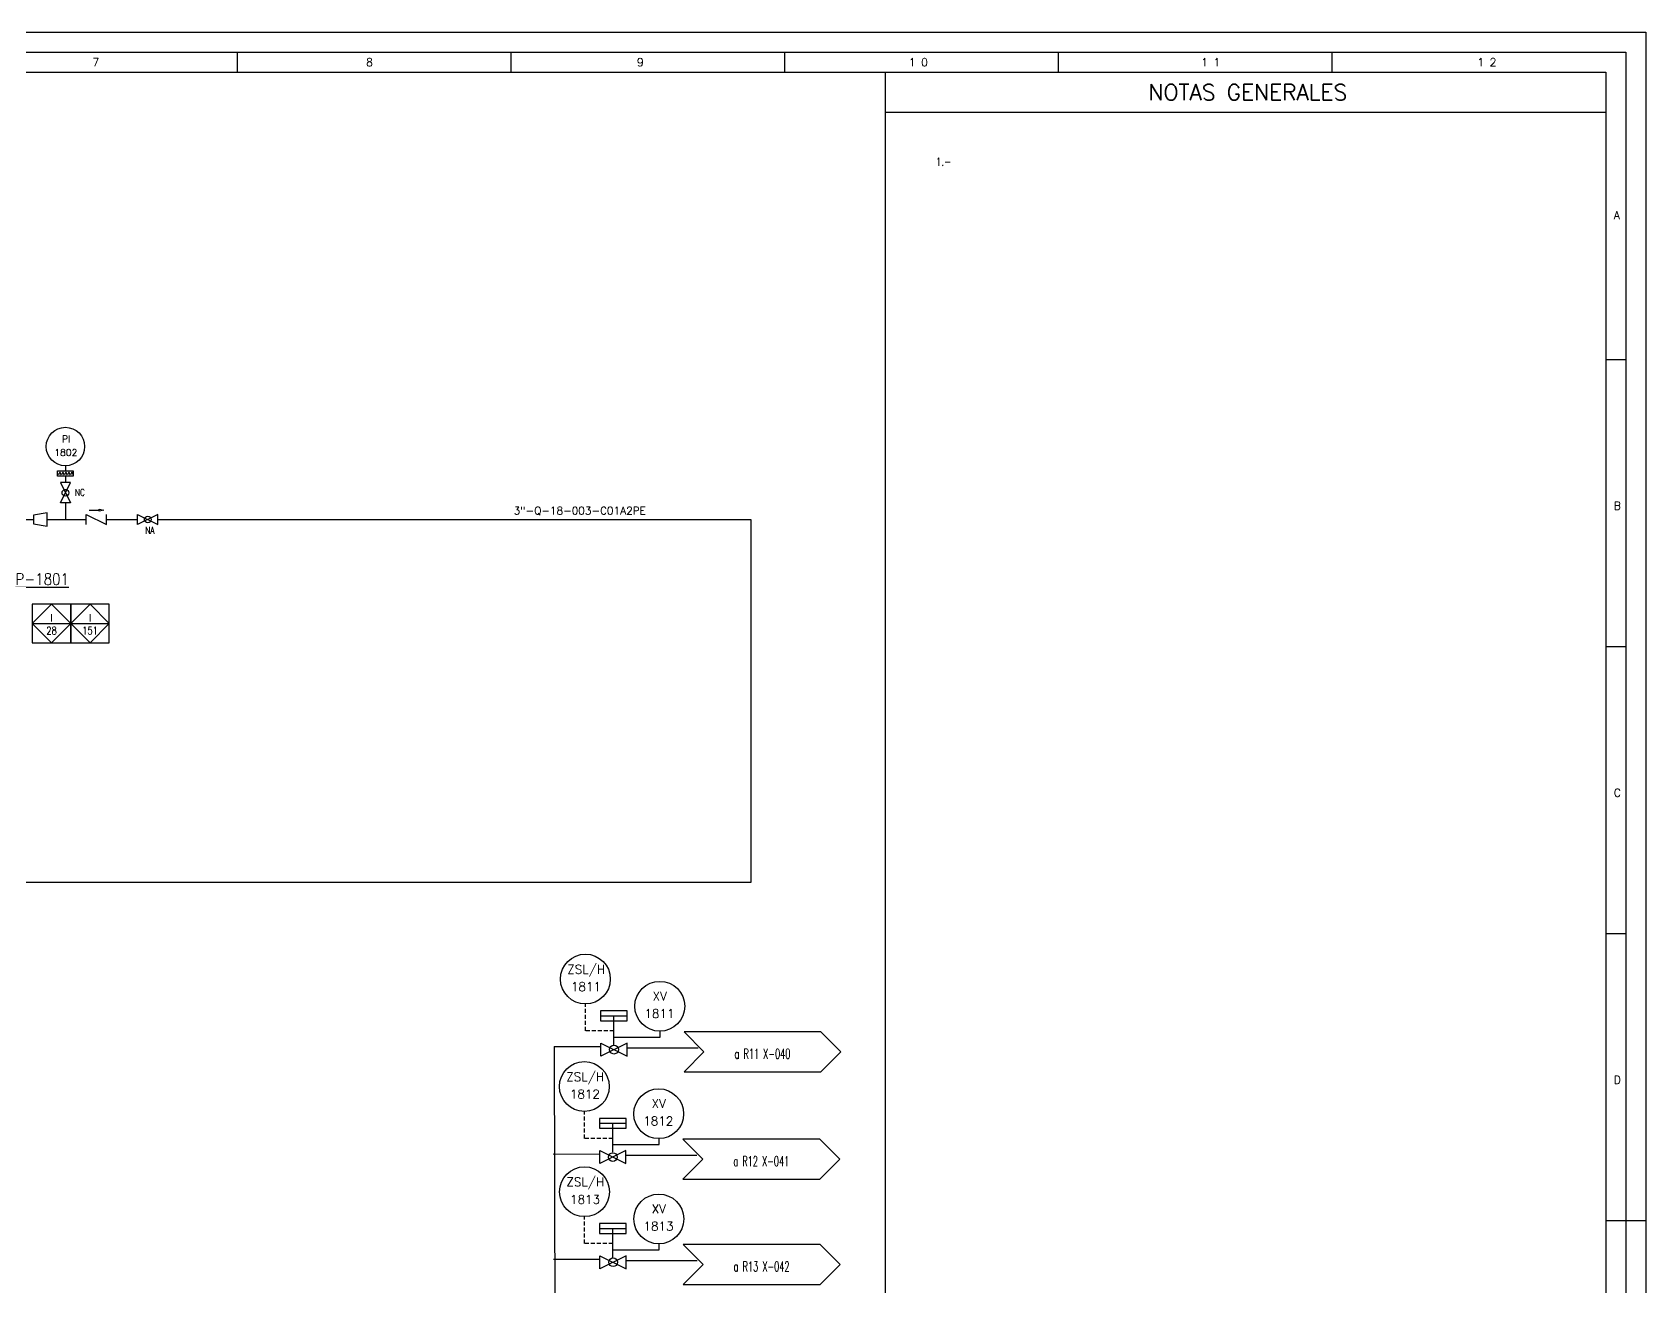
# Model space of a CAD drawing. Header units: millimetres. Extents: x 559 to 3993, y 623 to 920.
# Drawn here: x 777.5 to 978.9, y 763 to 919.5 of the extents above; entities that cross this region are included whole.
import ezdxf
from ezdxf.enums import TextEntityAlignment as Align

# ---------------------------------------------------------------- set-up
doc = ezdxf.new("R2010")
doc.units = ezdxf.units.MM
doc.linetypes.add('TRAZOS', pattern=[0.75, 0.5, -0.25])
for name, color, linetype in [('CAJETIN', 1, 'Continuous'), ('EQUIPOS', 5, 'Continuous'), ('FORMATO', 7, 'Continuous'), ('INSTRUMENTOS', 1, 'Continuous'), ('TEX', 7, 'Continuous'), ('TEXTO-INSTRUMENTACION', 7, 'Continuous'), ('TEXTO-VALVULAS Y ACCESORIOS', 7, 'Continuous'), ('TUBERIA', 5, 'Continuous'), ('TUBERÍA2', 1, 'TRAZOS'), ('VALVULAS Y ACCESORIOS', 1, 'Continuous')]:
    doc.layers.add(name, color=color, linetype=linetype)
doc.layers.add('TUBERÍA3', color=1, linetype='Continuous', true_color=0xff0000)
doc.styles.add('PY', font='ROMANS.shx')
doc.styles.add('PY1', font='ROMANS.shx', dxfattribs={"width": 0.8})
doc.styles.add('TXT', font='txt')
doc.linetypes.add('SEÑAL_MECANICA2', pattern='A,4.411183,["o",PY,S=4.130212,R=360,X=0,Y=-1.374288],0.588817,-0.374158,["",PY,S=2,R=360,X=0,Y=-0.688262],-2.183682', length=7.55784)

# ---------------------------------------------------------------- blocks, each defined once
blk = doc.blocks.new('REDUCCION')
at = {"color": 1}
for p, q in [((0, 2), (0, -2)), ((4, 1.25), (0, 2)), ((4, -1.25), (4, 1.25)), ((0, -2), (4, -1.25))]:
    blk.add_line(p, q, dxfattribs=at)
at = {"style": 'PY1', "width": 0.8}
blk.add_attdef('.', text='', height=2, dxfattribs=at).set_placement((2, -3.65), align=Align.MIDDLE)
blk = doc.blocks.new('SEÑAL CIR')
at = {"color": 1}
blk.add_circle((0, 5.7), 5.7, dxfattribs=at)
at = {"layer": 'INSTRUMENTOS', "linetype": 'Continuous', "style": 'PY', "flags": 4}
for p in [(0.18, 6.94), (0.13, 2.95)]:
    blk.add_attdef('---', text='', height=2, dxfattribs=at).set_placement(p, align=Align.CENTER)
blk = doc.blocks.new('VALV GLOB-V')
at = {"layer": 'INSTRUMENTOS', "color": 1, "flags": 128}
blk.add_lwpolyline([(5.7, -1.43), (5.7, 1.43), (0, -1.43), (0, 1.43)], close=True, dxfattribs=at)
at = {"layer": 'INSTRUMENTOS', "color": 1}
blk.add_circle((2.85, 0), 0.95, dxfattribs=at)
at = {"layer": 'INSTRUMENTOS', "color": 7, "linetype": 'SEÑAL_MECANICA2', "style": 'PY'}
blk.add_attdef('REF.', text='', height=2, dxfattribs=at).set_placement((3, -3.37), align=Align.MIDDLE)
blk = doc.blocks.new('DIAFRAGMA')
at = {"layer": 'INSTRUMENTOS', "color": 1, "ltscale": 0.1, "flags": 128}
blk.add_lwpolyline([(0, -2.25), (0, 2.25), (1.5, 2.25), (1.5, -2.25)], close=True, dxfattribs=at)
blk.add_lwpolyline([(0.46, -2.25), (1.12, -1.86), (0.38, -1.43), (1.12, -1), (0.38, -0.56), (1.12, -0.13), (0.38, 0.3), (1.12, 0.73), (0.38, 1.17), (1.12, 1.6), (0.38, 2.03), (0.75, 2.25)], dxfattribs=at)
blk = doc.blocks.new('VALVULA RETENCION')
at = {"layer": 'VALVULAS Y ACCESORIOS'}
blk.add_line((0.79, 2.4), (3.43, 2.4), dxfattribs=at)
at = {"layer": 'VALVULAS Y ACCESORIOS', "flags": 128}
blk.add_lwpolyline([(0, -1.33), (0, 1.33), (5.33, -1.33), (5.33, 1.33)], dxfattribs=at)
blk.add_lwpolyline([(4.65, 2.4), (3.43, 2.14), (3.43, 2.66)], close=True, dxfattribs=at)
at = {"layer": 'TEXTO-VALVULAS Y ACCESORIOS', "linetype": 'SEÑAL_MECANICA2', "style": 'PY1', "width": 0.8}
blk.add_attdef('REF.', text='', height=2, dxfattribs=at).set_placement((2.94, -3.07), align=Align.MIDDLE)
blk = doc.blocks.new('SECUENCIA PROGRAMADA EN SISTEMA DE CONTROL PLC')
at = {"layer": 'INSTRUMENTOS'}
blk.add_line((-5, 5), (5, 5), dxfattribs=at)
at = {"layer": 'INSTRUMENTOS', "flags": 128}
for points in [[(0, 0), (-5, 5), (0, 10), (5, 5)], [(-5, 0), (5, 0), (5, 10), (-5, 10)]]:
    blk.add_lwpolyline(points, close=True, dxfattribs=at)
at = {"layer": 'TEXTO-INSTRUMENTACION', "linetype": 'Continuous', "style": 'PY1', "width": 0.8}
for tag, p in [('XXX', (0.01, 6.43)), ('YYY', (0.01, 3.17))]:
    blk.add_attdef(tag, text='', height=2, dxfattribs=at).set_placement(p, align=Align.MIDDLE_CENTER)
blk = doc.blocks.new('MARCO-A1')
at = {"layer": 'FORMATO', "color": 5}
for p, q in [((488.92, 589), (488.92, 584)), ((557.33, 589), (557.33, 584)), ((625.75, 589), (625.75, 584)), ((694.17, 589), (694.17, 584)), ((762.58, 589), (762.58, 584)), ((831, 512.25), (836, 512.25)), ((831, 440.5), (836, 440.5)), ((831, 368.75), (836, 368.75)), ((831, 297), (836, 297))]:
    blk.add_line(p, q, dxfattribs=at)
at = {"layer": 'FORMATO', "color": 1, "linetype": 'Continuous'}
blk.add_line((836, 297), (841, 297), dxfattribs=at)
at = {"layer": 'FORMATO', "color": 1}
blk.add_lwpolyline([(0, 594), (841, 594), (841, 0), (0, 0)], close=True, dxfattribs=at)
at = {"layer": 'FORMATO', "color": 5}
blk.add_lwpolyline([(5, 589), (836, 589), (836, 5), (5, 5)], close=True, dxfattribs=at)
at = {"layer": 'FORMATO', "color": 8, "linetype": 'Continuous'}
blk.add_lwpolyline([(10, 584), (831, 584), (831, 10), (10, 10)], close=True, dxfattribs=at)
at = {"layer": 'FORMATO', "color": 1, "style": 'PY'}
for s, p in [('7', (452.75, 585.5)), ('8', (521.17, 585.5)), ('9', (588.85, 585.5)), ('1 0', (656.77, 585.5)), ('1 1', (729.83, 585.5)), ('1 2', (798.88, 585.5)), ('A', (833, 547.25)), ('B', (833, 474.67)), ('C', (833, 402.92)), ('D', (833, 331.17))]:
    blk.add_text(s, height=2, dxfattribs=at).set_placement(p)
blk = doc.blocks.new('BANDERA DE FLUJO')
at = {"layer": 'TEX', "color": 1, "ltscale": 0.1, "flags": 128}
blk.add_lwpolyline([(-4, 4), (-31.46, 4), (-27.46, 0), (-31.46, -4), (-4, -4), (0, 0)], close=True, dxfattribs=at)
at = {"layer": 'TEX', "style": 'PY1', "width": 0.8}
for tag, p in [('ETIQUETA-LINEA-1', (-15.73, 0.61)), ('ETIQUETA-LINEA-2', (-15.73, -2.91))]:
    blk.add_attdef(tag, text='', height=2, dxfattribs=at).set_placement(p, align=Align.CENTER)

msp = doc.modelspace()

# ---------------------------------------------------------------- linework, layer by layer
at = {"color": 1}
for p, q in [((781.69, 865.43), (781.69, 864.78)), ((781.69, 864.13), (781.69, 863.32)), ((781.69, 860.8), (781.69, 858.72))]:
    msp.add_line(p, q, dxfattribs=at)
at = {"color": 5}
for p, q in [((842.71, 792.94), (848.5, 792.92)), ((851.81, 792.77), (860.66, 792.77)), ((842.58, 779.53), (848.4, 779.51)), ((851.67, 779.36), (860.52, 779.36)), ((842.61, 766.39), (848.42, 766.38)), ((851.7, 766.22), (860.55, 766.22))]:
    msp.add_line(p, q, dxfattribs=at)
at = {"layer": 'CAJETIN', "color": 8, "linetype": 'Continuous'}
msp.add_line((884.05, 627.88), (884.05, 914.54), dxfattribs=at)
at = {"layer": 'CAJETIN', "color": 8}
msp.add_line((884.05, 909.55), (973.95, 909.55), dxfattribs=at)
at = {"layer": 'TUBERIA', "color": 5, "linetype": 'Continuous'}
for p, q in [((775.6, 858.72), (777.72, 858.72)), ((779.4, 858.72), (784.27, 858.72)), ((786.83, 858.72), (790.7, 858.72)), ((793.22, 858.72), (867.23, 858.72))]:
    msp.add_line(p, q, dxfattribs=at)
at = {"layer": 'TUBERIA', "color": 5}
msp.add_line((842.71, 792.94), (842.86, 717.58), dxfattribs=at)
at = {"layer": 'TUBERIA', "color": 5, "linetype": 'Continuous'}
msp.add_lwpolyline([(867.23, 858.72), (867.23, 813.41), (594.12, 813.41), (594.12, 766.87)], dxfattribs=at)
at = {"layer": 'TUBERÍA2'}
for points in [[(850.14, 794.88), (846.59, 794.88), (846.59, 798.21)], [(850, 781.47), (846.46, 781.47), (846.46, 784.8)], [(850.02, 768.33), (846.48, 768.33), (846.48, 771.66)]]:
    msp.add_lwpolyline(points, dxfattribs=at)
at = {"layer": 'TUBERÍA3'}
for points in [[(850.14, 794.12), (855.93, 794.12)], [(855.93, 794.12), (855.93, 794.81)], [(855.79, 780.71), (855.79, 781.4)], [(850, 780.71), (855.79, 780.71)], [(850.02, 767.57), (855.81, 767.57)], [(855.81, 767.57), (855.81, 768.26)]]:
    msp.add_lwpolyline(points, dxfattribs=at)
at = {"layer": 'VALVULAS Y ACCESORIOS'}
for p, q in [((848.48, 796.76), (851.8, 796.76)), ((850.14, 793.15), (850.14, 796.76)), ((848.34, 783.35), (851.66, 783.35)), ((850, 779.74), (850, 783.35)), ((848.36, 770.21), (851.68, 770.21)), ((850.02, 766.6), (850.02, 770.21))]:
    msp.add_line(p, q, dxfattribs=at)
at = {"layer": 'VALVULAS Y ACCESORIOS', "flags": 128}
for points in [[(848.48, 797.38), (848.48, 796.14), (851.8, 796.14), (851.8, 797.38)], [(848.34, 783.97), (848.34, 782.73), (851.66, 782.73), (851.66, 783.97)], [(848.36, 770.84), (848.36, 769.59), (851.68, 769.59), (851.68, 770.84)]]:
    msp.add_lwpolyline(points, close=True, dxfattribs=at)

# ---------------------------------------------------------------- block references
at = {"xscale": 0.499409123998651, "yscale": 0.499409123998651, "zscale": 0.499409123998651}
msp.add_blockref('MARCO-A1', (558.94, 622.89), dxfattribs=at)
at = {"linetype": 'Continuous'}
ref = msp.add_blockref('SEÑAL CIR', (781.69, 865.43), dxfattribs=dict(at, xscale=0.4210080000000744, yscale=0.4210080000000744, zscale=0.4210080000000744))
ref.add_attrib('---', 'PI', dxfattribs={"layer": 'INSTRUMENTOS', "color": 7, "linetype": 'Continuous', "height": 0.842, "style": 'PY'}).set_placement((781.77, 868.35), align=Align.CENTER)
ref.add_attrib('---', '1802', dxfattribs={"layer": 'INSTRUMENTOS', "color": 7, "linetype": 'Continuous', "height": 0.842, "style": 'PY'}).set_placement((781.74, 866.67), align=Align.CENTER)
at = {"color": 1, "linetype": 'Continuous', "xscale": 0.4319999999999891, "yscale": 0.4319999999999891, "zscale": 0.4319999999999891, "rotation": 90}
msp.add_blockref('DIAFRAGMA', (781.69, 864.13), dxfattribs=at)
at = {"linetype": 'Continuous', "xscale": 0.4431663157894946, "yscale": 0.4431663157894946, "zscale": 0.4431663157894946, "rotation": 90}
msp.add_blockref('VALV GLOB-V', (781.69, 860.8), dxfattribs=at)
at = {"linetype": 'Continuous'}
for name, p, xscale, yscale, zscale in [('VALVULA RETENCION', (784.27, 858.72), 0.48, 0.48, 0.48), ('VALV GLOB-V', (790.7, 858.72), 0.4431663157894946, 0.4431663157894946, 0.4431663157894946), ('VALV GLOB-V', (848.52, 792.55), 0.5746216954910015, 0.5746216954910015, 0.5746216954910015), ('VALV GLOB-V', (848.38, 779.14), 0.5746216954910015, 0.5746216954910015, 0.5746216954910015), ('VALV GLOB-V', (848.41, 766.01), 0.5746216954910015, 0.5746216954910015, 0.5746216954910015)]:
    msp.add_blockref(name, p, dxfattribs=dict(at, xscale=xscale, yscale=yscale, zscale=zscale))
ref = msp.add_blockref('SECUENCIA PROGRAMADA EN SISTEMA DE CONTROL PLC', (779.95, 843.33), dxfattribs=dict(xscale=0.4805230065300021, yscale=0.4805230065300021, zscale=0.4805230065300021))
ref.add_attrib('XXX', 'I', dxfattribs={"layer": 'TEXTO-INSTRUMENTACION', "linetype": 'Continuous', "height": 0.961, "style": 'TXT'}).set_placement((779.96, 846.43), align=Align.MIDDLE_CENTER)
ref.add_attrib('YYY', '28', dxfattribs={"layer": 'TEXTO-INSTRUMENTACION', "linetype": 'Continuous', "height": 0.961, "style": 'PY1', "width": 0.8}).set_placement((779.96, 844.86), align=Align.MIDDLE_CENTER)
ref = msp.add_blockref('SECUENCIA PROGRAMADA EN SISTEMA DE CONTROL PLC', (784.76, 843.33), dxfattribs=dict(xscale=0.4805230065300021, yscale=0.4805230065300021, zscale=0.4805230065300021))
ref.add_attrib('XXX', 'I', dxfattribs={"layer": 'TEXTO-INSTRUMENTACION', "linetype": 'Continuous', "height": 0.961, "style": 'TXT'}).set_placement((784.76, 846.43), align=Align.MIDDLE_CENTER)
ref.add_attrib('YYY', '151', dxfattribs={"layer": 'TEXTO-INSTRUMENTACION', "linetype": 'Continuous', "height": 0.961, "style": 'PY1', "width": 0.8}).set_placement((784.76, 844.86), align=Align.MIDDLE_CENTER)
ref = msp.add_blockref('SEÑAL CIR', (846.59, 798.25), dxfattribs=dict(at, xscale=0.5458906107165858, yscale=0.5458906107165858, zscale=0.5458906107165858))
ref.add_attrib('---', 'ZSL/H', dxfattribs={"layer": 'INSTRUMENTOS', "color": 7, "linetype": 'Continuous', "height": 1.092, "style": 'PY'}).set_placement((846.69, 802.03), align=Align.CENTER)
ref.add_attrib('---', '1811', dxfattribs={"layer": 'INSTRUMENTOS', "color": 7, "linetype": 'Continuous', "height": 1.092, "style": 'PY'}).set_placement((846.66, 799.86), align=Align.CENTER)
ref = msp.add_blockref('SEÑAL CIR', (855.87, 794.85), dxfattribs=dict(at, xscale=0.545890610716515, yscale=0.545890610716515, zscale=0.545890610716515))
ref.add_attrib('---', 'XV', dxfattribs={"layer": 'INSTRUMENTOS', "color": 7, "linetype": 'Continuous', "height": 1.092, "style": 'PY'}).set_placement((855.87, 798.68), align=Align.CENTER)
ref.add_attrib('---', '1811', dxfattribs={"layer": 'INSTRUMENTOS', "color": 7, "linetype": 'Continuous', "height": 1.092, "style": 'PY'}).set_placement((855.83, 796.51), align=Align.CENTER)
ref = msp.add_blockref('BANDERA DE FLUJO', (878.48, 792.28), dxfattribs=dict(xscale=0.6223812686313535, yscale=0.6223812686313535, zscale=0.6223812686313535))
ref.add_attrib('ETIQUETA-LINEA-1', 'a R11 X-040', dxfattribs={"layer": 'TEX', "height": 1.2448, "style": 'PY1', "width": 0.6}).set_placement((868.69, 792.66), align=Align.TOP_CENTER)
ref = msp.add_blockref('SEÑAL CIR', (846.46, 784.84), dxfattribs=dict(at, xscale=0.5458906107165858, yscale=0.5458906107165858, zscale=0.5458906107165858))
ref.add_attrib('---', 'ZSL/H', dxfattribs={"layer": 'INSTRUMENTOS', "color": 7, "linetype": 'Continuous', "height": 1.092, "style": 'PY'}).set_placement((846.56, 788.62), align=Align.CENTER)
ref.add_attrib('---', '1812', dxfattribs={"layer": 'INSTRUMENTOS', "color": 7, "linetype": 'Continuous', "height": 1.092, "style": 'PY'}).set_placement((846.53, 786.45), align=Align.CENTER)
ref = msp.add_blockref('SEÑAL CIR', (855.74, 781.44), dxfattribs=dict(at, xscale=0.545890610716515, yscale=0.545890610716515, zscale=0.545890610716515))
ref.add_attrib('---', 'XV', dxfattribs={"layer": 'INSTRUMENTOS', "color": 7, "linetype": 'Continuous', "height": 1.092, "style": 'PY'}).set_placement((855.74, 785.27), align=Align.CENTER)
ref.add_attrib('---', '1812', dxfattribs={"layer": 'INSTRUMENTOS', "color": 7, "linetype": 'Continuous', "height": 1.092, "style": 'PY'}).set_placement((855.69, 783.1), align=Align.CENTER)
ref = msp.add_blockref('BANDERA DE FLUJO', (878.34, 778.87), dxfattribs=dict(xscale=0.6223812686313535, yscale=0.6223812686313535, zscale=0.6223812686313535))
ref.add_attrib('ETIQUETA-LINEA-1', 'a R12 X-041', dxfattribs={"layer": 'TEX', "height": 1.2448, "style": 'PY1', "width": 0.6}).set_placement((868.55, 779.25), align=Align.TOP_CENTER)
ref = msp.add_blockref('SEÑAL CIR', (846.48, 771.7), dxfattribs=dict(at, xscale=0.5458906107165858, yscale=0.5458906107165858, zscale=0.5458906107165858))
ref.add_attrib('---', 'ZSL/H', dxfattribs={"layer": 'INSTRUMENTOS', "color": 7, "linetype": 'Continuous', "height": 1.092, "style": 'PY'}).set_placement((846.58, 775.49), align=Align.CENTER)
ref.add_attrib('---', '1813', dxfattribs={"layer": 'INSTRUMENTOS', "color": 7, "linetype": 'Continuous', "height": 1.092, "style": 'PY'}).set_placement((846.55, 773.31), align=Align.CENTER)
ref = msp.add_blockref('SEÑAL CIR', (855.76, 768.3), dxfattribs=dict(at, xscale=0.545890610716515, yscale=0.545890610716515, zscale=0.545890610716515))
ref.add_attrib('---', 'XV', dxfattribs={"layer": 'INSTRUMENTOS', "color": 7, "linetype": 'Continuous', "height": 1.092, "style": 'PY'}).set_placement((855.76, 772.13), align=Align.CENTER)
ref.add_attrib('---', '1813', dxfattribs={"layer": 'INSTRUMENTOS', "color": 7, "linetype": 'Continuous', "height": 1.092, "style": 'PY'}).set_placement((855.72, 769.96), align=Align.CENTER)
ref = msp.add_blockref('BANDERA DE FLUJO', (878.37, 765.73), dxfattribs=dict(xscale=0.6223812686313535, yscale=0.6223812686313535, zscale=0.6223812686313535))
ref.add_attrib('ETIQUETA-LINEA-1', 'a R13 X-042', dxfattribs={"layer": 'TEX', "height": 1.2448, "style": 'PY1', "width": 0.6}).set_placement((868.58, 766.11), align=Align.TOP_CENTER)
at = {"layer": 'TUBERIA', "color": 5, "linetype": 'Continuous', "xscale": 0.4210080000000744, "yscale": 0.4210080000000744, "zscale": 0.4210080000000744, "rotation": 180}
msp.add_blockref('REDUCCION', (779.4, 858.72), dxfattribs=at)

# ---------------------------------------------------------------- texts
at = {"linetype": 'Continuous', "insert": (890.33, 903.88), "char_height": 0.999, "width": 79.7114, "attachment_point": 1, "style": 'PY1'}
msp.add_mtext('1.- ', dxfattribs=at)
at = {"layer": 'EQUIPOS', "color": 6, "linetype": 'Continuous', "style": 'PY', "width": 0.85}
msp.add_text('%%UP-1801', height=1.44, dxfattribs=at).set_placement((778.79, 850.56), align=Align.CENTER)
at = {"layer": 'TEX', "color": 8, "style": 'PY'}
msp.add_text('NOTAS GENERALES', height=1.9976, dxfattribs=at).set_placement((929.28, 911.05), align=Align.CENTER)
at = {"layer": 'TEX', "color": 7, "char_height": 0.837, "width": 11.9704, "attachment_point": 5, "style": 'PY1'}
for s, insert in [('NC', (783.5, 862.11)), ('NA', (792.23, 857.37))]:
    msp.add_mtext(s, dxfattribs=dict(at, insert=insert))
at = {"layer": 'TEXTO-VALVULAS Y ACCESORIOS', "style": 'PY'}
msp.add_text('3"-Q-18-003-C01A2PE', height=0.96, dxfattribs=at).set_placement((845.89, 859.34), align=Align.CENTER)

doc.saveas('drawing.dxf')
